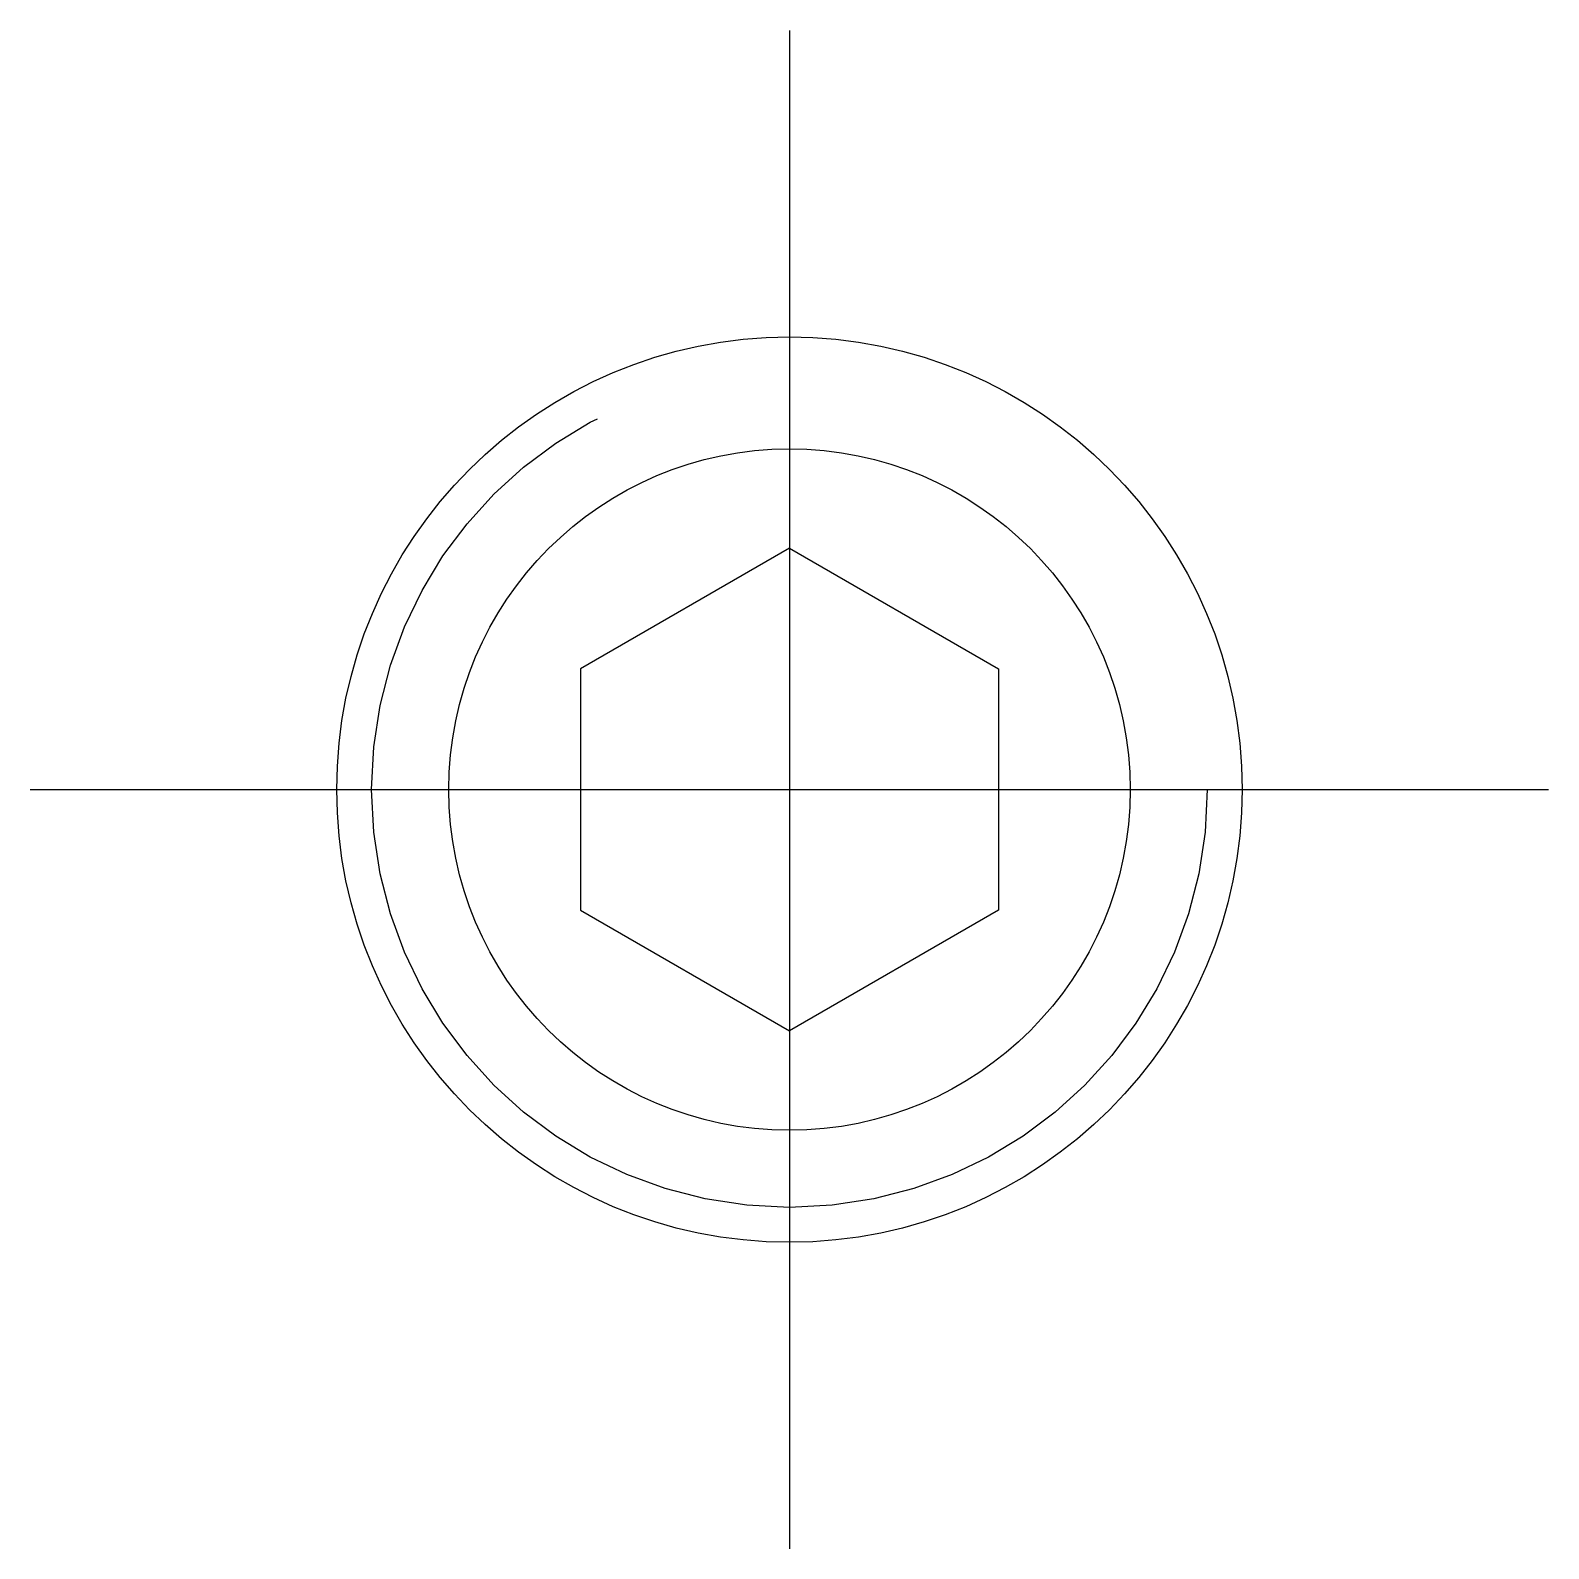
# Model space of a CAD drawing. Extents: x -1606 to -1523.1, y -447.6 to -423.2.
# Drawn here: x -1534.03 to -1523.13, y -434.15 to -423.25 of the extents above.
import ezdxf

# ---------------------------------------------------------------- set-up
doc = ezdxf.new("R2010")
doc.units = 0
doc.linetypes.add('CENTER', pattern=[50.8, 31.75, -6.35, 6.35, -6.35])
doc.linetypes.add('DASHED', pattern=[19.05, 12.7, -6.35])
doc.layers.get('0').update_dxf_attribs({"linetype": 'CONTINUOUS'})
doc.layers.add('CENTER', color=1, linetype='CENTER')

msp = doc.modelspace()

# ---------------------------------------------------------------- linework, layer by layer
at = {"linetype": 'CONTINUOUS'}
for p, q in [((-1528.578, -426.965), (-1530.078, -427.832)), ((-1528.578, -426.965), (-1527.078, -427.832)), ((-1530.078, -429.564), (-1528.578, -430.43)), ((-1527.078, -429.564), (-1528.578, -430.43))]:
    msp.add_line(p, q, dxfattribs=at)
for p, q in [((-1530.078, -427.832), (-1530.078, -429.564)), ((-1527.078, -427.832), (-1527.078, -429.564))]:
    msp.add_line(p, q)
for radius in [3.25, 2.446]:
    msp.add_circle((-1528.578, -428.698), radius, dxfattribs=at)
at = {"color": 3, "linetype": 'DASHED'}
msp.add_circle((-1528.578, -428.698), 3, dxfattribs=at)
at = {"layer": 'CENTER', "color": 1, "linetype": 'CENTER'}
for p, q in [((-1528.578, -423.248), (-1528.578, -434.148)), ((-1534.028, -428.698), (-1523.128, -428.698))]:
    msp.add_line(p, q, dxfattribs=at)

doc.saveas('drawing.dxf')
